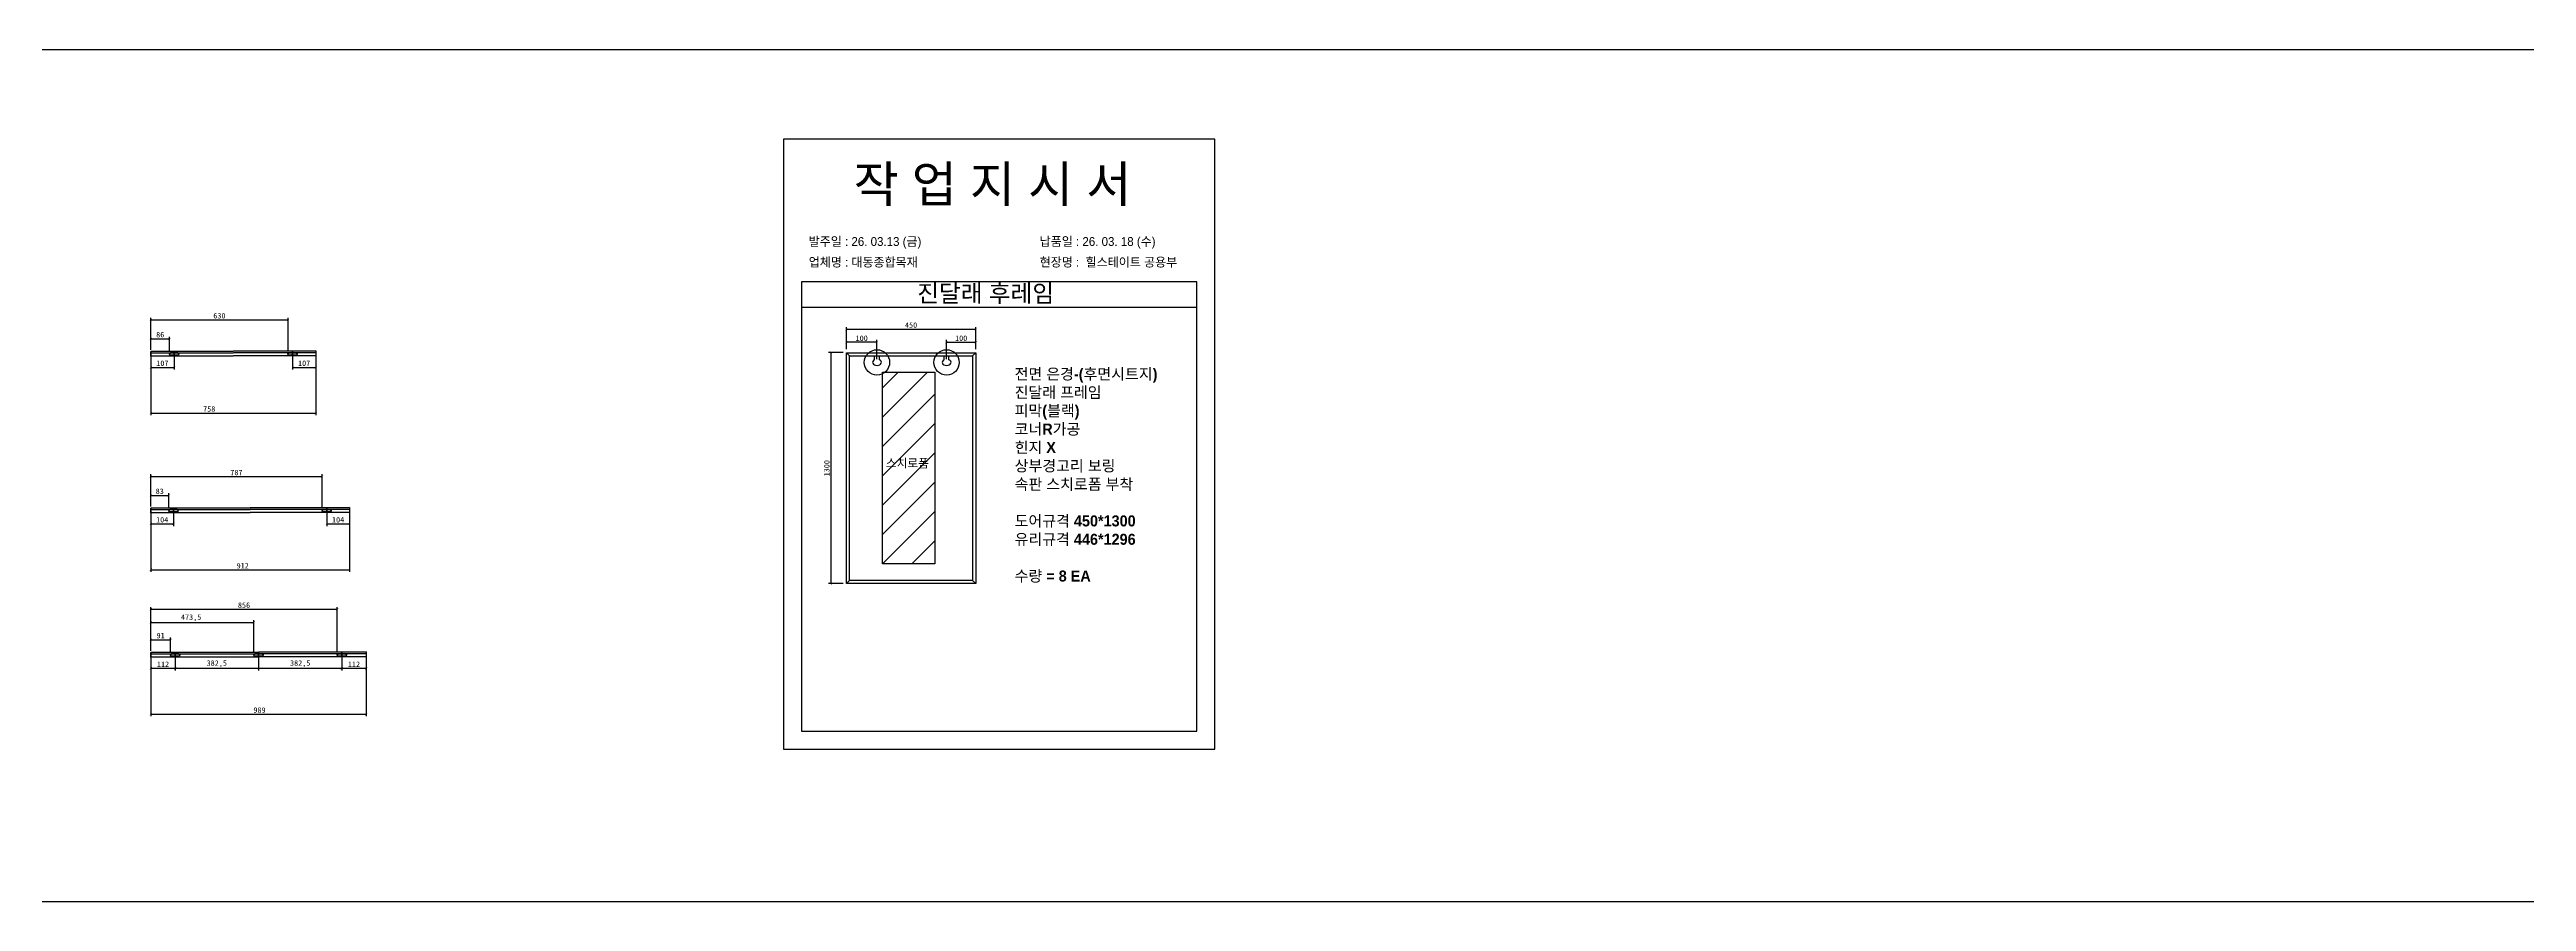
# Model space of a CAD drawing. Header units: millimetres. Extents: x -44117 to 256353, y -2095463 to 65325.
# Drawn here: x 125802 to 137179, y -785627 to -781714 of the extents above; entities that cross this region are included whole.
import ezdxf

# ---------------------------------------------------------------- set-up
doc = ezdxf.new("R2010")
doc.units = ezdxf.units.MM
doc.header["$LTSCALE"] = 10
doc.layers.add('1', color=2, linetype='Continuous', lineweight=40)
doc.styles.add('MtX_Gulim', font='')
doc.styles.get('MtX_Gulim').set_extended_font_data('Gulim', bold=True)
doc.dimstyles.new('ISO-25', dxfattribs={"dimtxt": 2.5, "dimasz": 2.5, "dimexe": 1, "dimexo": 1, "dimtad": 1, "dimtxsty": 'Standard', "dimblk": 'ARCHTICK', "dimcen": 2.5, "dimadec": 0, "dimazin": 0, "dimtfac": 1, "dimtmove": 0, "dimatfit": 3, "dimfxl": 0, "dimarcsym": 0})

# ---------------------------------------------------------------- blocks, each defined once
blk = doc.blocks.new('_ArchTick')
at = {"color": 0, "linetype": 'ByBlock', "const_width": 0.15}
blk.add_lwpolyline([(-0.5, -0.5), (0.5, 0.5)], dxfattribs=at)
blk = doc.blocks.new('*D5149')
at = {"color": 0, "lineweight": -2}
for p, q in [((129462, -783091), (129462, -782989)), ((129462, -782999), (130056, -782999)), ((130056, -783091), (130056, -782989))]:
    blk.add_line(p, q, dxfattribs=at)
at = {"layer": 'Defpoints', "color": 0}
for p in [(130056, -782999), (129462, -783106), (130056, -783106)]:
    blk.add_point(p, dxfattribs=at)
at = {"color": 0, "lineweight": -2, "xscale": 10, "yscale": 10, "zscale": 10, "rotation": 180}
blk.add_blockref('_ArchTick', (129462, -782999), dxfattribs=at)
at = {"color": 0, "lineweight": -2, "xscale": 10, "yscale": 10, "zscale": 10}
blk.add_blockref('_ArchTick', (130056, -782999), dxfattribs=at)
at = {"color": 0, "insert": (129759, -782980), "char_height": 25, "attachment_point": 5}
blk.add_mtext('450', dxfattribs=at)
blk = doc.blocks.new('*D5150')
at = {"color": 0, "lineweight": -2}
for p, q in [((129447, -783106), (129380, -783106)), ((129390, -783106), (129390, -784167)), ((129447, -784167), (129380, -784167))]:
    blk.add_line(p, q, dxfattribs=at)
at = {"layer": 'Defpoints', "color": 0}
for p in [(129462, -783106), (129390, -784167), (129462, -784167)]:
    blk.add_point(p, dxfattribs=at)
at = {"color": 0, "lineweight": -2, "xscale": 10, "yscale": 10, "zscale": 10}
for p, rotation in [((129390, -783106), 90), ((129390, -784167), 270)]:
    blk.add_blockref('_ArchTick', p, dxfattribs=dict(at, rotation=rotation))
at = {"color": 0, "insert": (129372, -783637), "char_height": 25, "attachment_point": 5, "rotation": 90}
blk.add_mtext('1300', dxfattribs=at)
blk = doc.blocks.new('*D5151')
at = {"color": 0, "lineweight": -2}
for p, q in [((129462, -783091), (129462, -783048)), ((129602, -783058), (129462, -783058)), ((129602, -783136), (129602, -783048))]:
    blk.add_line(p, q, dxfattribs=at)
at = {"layer": 'Defpoints', "color": 0}
for p in [(129462, -783058), (129462, -783106), (129602, -783151)]:
    blk.add_point(p, dxfattribs=at)
at = {"color": 0, "lineweight": -2, "xscale": 10, "yscale": 10, "zscale": 10, "rotation": 180}
blk.add_blockref('_ArchTick', (129462, -783058), dxfattribs=at)
at = {"color": 0, "lineweight": -2, "xscale": 10, "yscale": 10, "zscale": 10}
blk.add_blockref('_ArchTick', (129602, -783058), dxfattribs=at)
at = {"color": 0, "insert": (129532, -783040), "char_height": 25, "attachment_point": 5}
blk.add_mtext('100', dxfattribs=at)
blk = doc.blocks.new('*D5152')
at = {"color": 0, "lineweight": -2}
for p, q in [((129922, -783136), (129922, -783048)), ((129922, -783058), (130056, -783058)), ((130056, -783091), (130056, -783048))]:
    blk.add_line(p, q, dxfattribs=at)
at = {"layer": 'Defpoints', "color": 0}
for p in [(130056, -783058), (129922, -783151), (130056, -783106)]:
    blk.add_point(p, dxfattribs=at)
at = {"color": 0, "lineweight": -2, "xscale": 10, "yscale": 10, "zscale": 10, "rotation": 180}
blk.add_blockref('_ArchTick', (129922, -783058), dxfattribs=at)
at = {"color": 0, "lineweight": -2, "xscale": 10, "yscale": 10, "zscale": 10}
blk.add_blockref('_ArchTick', (130056, -783058), dxfattribs=at)
at = {"color": 0, "insert": (129989, -783040), "char_height": 25, "attachment_point": 5}
blk.add_mtext('100', dxfattribs=at)
blk = doc.blocks.new('*D5201')
at = {"color": 0, "lineweight": -2}
for p, q in [((126267, -784499), (126267, -784566)), ((126267, -784556), (126379, -784556)), ((126379, -784505), (126379, -784566))]:
    blk.add_line(p, q, dxfattribs=at)
at = {"layer": 'Defpoints', "color": 0}
for p in [(126267, -784484), (126379, -784490), (126379, -784556)]:
    blk.add_point(p, dxfattribs=at)
at = {"color": 0, "lineweight": -2, "xscale": 10, "yscale": 10, "zscale": 10, "rotation": 180}
blk.add_blockref('_ArchTick', (126267, -784556), dxfattribs=at)
at = {"color": 0, "lineweight": -2, "xscale": 10, "yscale": 10, "zscale": 10}
blk.add_blockref('_ArchTick', (126379, -784556), dxfattribs=at)
at = {"color": 0, "insert": (126323, -784537), "char_height": 25, "attachment_point": 5}
blk.add_mtext('112', dxfattribs=at)
blk = doc.blocks.new('*D5202')
at = {"color": 0, "lineweight": -2}
for p, q in [((126267, -784499), (126267, -784776)), ((127256, -784517), (127256, -784776)), ((126267, -784766), (127256, -784766))]:
    blk.add_line(p, q, dxfattribs=at)
at = {"layer": 'Defpoints', "color": 0}
for p in [(126267, -784484), (127256, -784502), (127256, -784766)]:
    blk.add_point(p, dxfattribs=at)
at = {"color": 0, "lineweight": -2, "xscale": 10, "yscale": 10, "zscale": 10, "rotation": 180}
blk.add_blockref('_ArchTick', (126267, -784766), dxfattribs=at)
at = {"color": 0, "lineweight": -2, "xscale": 10, "yscale": 10, "zscale": 10}
blk.add_blockref('_ArchTick', (127256, -784766), dxfattribs=at)
at = {"color": 0, "insert": (126766, -784748), "char_height": 25, "attachment_point": 5}
blk.add_mtext('989', dxfattribs=at)
blk = doc.blocks.new('*D5203')
at = {"color": 0, "lineweight": -2}
for p, q in [((127144, -784505), (127144, -784566)), ((127144, -784556), (127256, -784556)), ((127256, -784503), (127256, -784566))]:
    blk.add_line(p, q, dxfattribs=at)
at = {"layer": 'Defpoints', "color": 0}
for p in [(127144, -784490), (127256, -784488), (127256, -784556)]:
    blk.add_point(p, dxfattribs=at)
at = {"color": 0, "lineweight": -2, "xscale": 10, "yscale": 10, "zscale": 10, "rotation": 180}
blk.add_blockref('_ArchTick', (127144, -784556), dxfattribs=at)
at = {"color": 0, "lineweight": -2, "xscale": 10, "yscale": 10, "zscale": 10}
blk.add_blockref('_ArchTick', (127256, -784556), dxfattribs=at)
at = {"color": 0, "insert": (127200, -784537), "char_height": 25, "attachment_point": 5}
blk.add_mtext('112', dxfattribs=at)
blk = doc.blocks.new('*D5204')
at = {"color": 0, "lineweight": -2}
for p, q in [((126267, -784476), (126267, -784415)), ((126267, -784425), (126358, -784425)), ((126358, -784480), (126358, -784415))]:
    blk.add_line(p, q, dxfattribs=at)
at = {"layer": 'Defpoints', "color": 0}
for p in [(126358, -784425), (126267, -784491), (126358, -784495)]:
    blk.add_point(p, dxfattribs=at)
at = {"color": 0, "lineweight": -2, "xscale": 10, "yscale": 10, "zscale": 10, "rotation": 180}
blk.add_blockref('_ArchTick', (126267, -784425), dxfattribs=at)
at = {"color": 0, "lineweight": -2, "xscale": 10, "yscale": 10, "zscale": 10}
blk.add_blockref('_ArchTick', (126358, -784425), dxfattribs=at)
at = {"color": 0, "insert": (126312, -784406), "char_height": 25, "attachment_point": 5}
blk.add_mtext('91', dxfattribs=at)
blk = doc.blocks.new('*D5205')
at = {"color": 0, "lineweight": -2}
for p, q in [((126267, -784476), (126267, -784275)), ((126267, -784285), (127123, -784285)), ((127123, -784480), (127123, -784275))]:
    blk.add_line(p, q, dxfattribs=at)
at = {"layer": 'Defpoints', "color": 0}
for p in [(127123, -784285), (126267, -784491), (127123, -784495)]:
    blk.add_point(p, dxfattribs=at)
at = {"color": 0, "lineweight": -2, "xscale": 10, "yscale": 10, "zscale": 10, "rotation": 180}
blk.add_blockref('_ArchTick', (126267, -784285), dxfattribs=at)
at = {"color": 0, "lineweight": -2, "xscale": 10, "yscale": 10, "zscale": 10}
blk.add_blockref('_ArchTick', (127123, -784285), dxfattribs=at)
at = {"color": 0, "insert": (126695, -784266), "char_height": 25, "attachment_point": 5}
blk.add_mtext('856', dxfattribs=at)
blk = doc.blocks.new('*D5206')
at = {"color": 0, "lineweight": -2}
for p, q in [((126267, -783836), (126267, -783903)), ((126371, -783842), (126371, -783903)), ((126267, -783893), (126371, -783893))]:
    blk.add_line(p, q, dxfattribs=at)
at = {"layer": 'Defpoints', "color": 0}
for p in [(126267, -783821), (126371, -783827), (126371, -783893)]:
    blk.add_point(p, dxfattribs=at)
at = {"color": 0, "lineweight": -2, "xscale": 10, "yscale": 10, "zscale": 10, "rotation": 180}
blk.add_blockref('_ArchTick', (126267, -783893), dxfattribs=at)
at = {"color": 0, "lineweight": -2, "xscale": 10, "yscale": 10, "zscale": 10}
blk.add_blockref('_ArchTick', (126371, -783893), dxfattribs=at)
at = {"color": 0, "insert": (126319, -783874), "char_height": 25, "attachment_point": 5}
blk.add_mtext('104', dxfattribs=at)
blk = doc.blocks.new('*D5207')
at = {"color": 0, "lineweight": -2}
for p, q in [((126267, -783836), (126267, -784113)), ((127179, -783854), (127179, -784113)), ((126267, -784103), (127179, -784103))]:
    blk.add_line(p, q, dxfattribs=at)
at = {"layer": 'Defpoints', "color": 0}
for p in [(126267, -783821), (127179, -783839), (127179, -784103)]:
    blk.add_point(p, dxfattribs=at)
at = {"color": 0, "lineweight": -2, "xscale": 10, "yscale": 10, "zscale": 10, "rotation": 180}
blk.add_blockref('_ArchTick', (126267, -784103), dxfattribs=at)
at = {"color": 0, "lineweight": -2, "xscale": 10, "yscale": 10, "zscale": 10}
blk.add_blockref('_ArchTick', (127179, -784103), dxfattribs=at)
at = {"color": 0, "insert": (126689, -784085), "char_height": 25, "attachment_point": 5}
blk.add_mtext('912', dxfattribs=at)
blk = doc.blocks.new('*D5208')
at = {"color": 0, "lineweight": -2}
for p, q in [((127075, -783842), (127075, -783903)), ((127179, -783840), (127179, -783903)), ((127075, -783893), (127179, -783893))]:
    blk.add_line(p, q, dxfattribs=at)
at = {"layer": 'Defpoints', "color": 0}
for p in [(127075, -783827), (127179, -783825), (127179, -783893)]:
    blk.add_point(p, dxfattribs=at)
at = {"color": 0, "lineweight": -2, "xscale": 10, "yscale": 10, "zscale": 10, "rotation": 180}
blk.add_blockref('_ArchTick', (127075, -783893), dxfattribs=at)
at = {"color": 0, "lineweight": -2, "xscale": 10, "yscale": 10, "zscale": 10}
blk.add_blockref('_ArchTick', (127179, -783893), dxfattribs=at)
at = {"color": 0, "insert": (127127, -783874), "char_height": 25, "attachment_point": 5}
blk.add_mtext('104', dxfattribs=at)
blk = doc.blocks.new('*D5209')
at = {"color": 0, "lineweight": -2}
for p, q in [((126267, -783813), (126267, -783752)), ((126267, -783762), (126350, -783762)), ((126350, -783817), (126350, -783752))]:
    blk.add_line(p, q, dxfattribs=at)
at = {"layer": 'Defpoints', "color": 0}
for p in [(126350, -783762), (126267, -783828), (126350, -783832)]:
    blk.add_point(p, dxfattribs=at)
at = {"color": 0, "lineweight": -2, "xscale": 10, "yscale": 10, "zscale": 10, "rotation": 180}
blk.add_blockref('_ArchTick', (126267, -783762), dxfattribs=at)
at = {"color": 0, "lineweight": -2, "xscale": 10, "yscale": 10, "zscale": 10}
blk.add_blockref('_ArchTick', (126350, -783762), dxfattribs=at)
at = {"color": 0, "insert": (126308, -783743), "char_height": 25, "attachment_point": 5}
blk.add_mtext('83', dxfattribs=at)
blk = doc.blocks.new('*D5210')
at = {"color": 0, "lineweight": -2}
for p, q in [((126267, -783813), (126267, -783665)), ((126267, -783675), (127054, -783675)), ((127054, -783817), (127054, -783665))]:
    blk.add_line(p, q, dxfattribs=at)
at = {"layer": 'Defpoints', "color": 0}
for p in [(127054, -783675), (126267, -783828), (127054, -783832)]:
    blk.add_point(p, dxfattribs=at)
at = {"color": 0, "lineweight": -2, "xscale": 10, "yscale": 10, "zscale": 10, "rotation": 180}
blk.add_blockref('_ArchTick', (126267, -783675), dxfattribs=at)
at = {"color": 0, "lineweight": -2, "xscale": 10, "yscale": 10, "zscale": 10}
blk.add_blockref('_ArchTick', (127054, -783675), dxfattribs=at)
at = {"color": 0, "insert": (126660, -783657), "char_height": 25, "attachment_point": 5}
blk.add_mtext('787', dxfattribs=at)
blk = doc.blocks.new('*D5211')
at = {"color": 0, "lineweight": -2}
for p, q in [((126267, -783117), (126267, -783184)), ((126267, -783174), (126374, -783174)), ((126374, -783123), (126374, -783184))]:
    blk.add_line(p, q, dxfattribs=at)
at = {"layer": 'Defpoints', "color": 0}
for p in [(126267, -783102), (126374, -783108), (126374, -783174)]:
    blk.add_point(p, dxfattribs=at)
at = {"color": 0, "lineweight": -2, "xscale": 10, "yscale": 10, "zscale": 10, "rotation": 180}
blk.add_blockref('_ArchTick', (126267, -783174), dxfattribs=at)
at = {"color": 0, "lineweight": -2, "xscale": 10, "yscale": 10, "zscale": 10}
blk.add_blockref('_ArchTick', (126374, -783174), dxfattribs=at)
at = {"color": 0, "insert": (126320, -783155), "char_height": 25, "attachment_point": 5}
blk.add_mtext('107', dxfattribs=at)
blk = doc.blocks.new('*D5212')
at = {"color": 0, "lineweight": -2}
for p, q in [((126267, -783117), (126267, -783394)), ((127025, -783135), (127025, -783394)), ((126267, -783384), (127025, -783384))]:
    blk.add_line(p, q, dxfattribs=at)
at = {"layer": 'Defpoints', "color": 0}
for p in [(126267, -783102), (127025, -783120), (127025, -783384)]:
    blk.add_point(p, dxfattribs=at)
at = {"color": 0, "lineweight": -2, "xscale": 10, "yscale": 10, "zscale": 10, "rotation": 180}
blk.add_blockref('_ArchTick', (126267, -783384), dxfattribs=at)
at = {"color": 0, "lineweight": -2, "xscale": 10, "yscale": 10, "zscale": 10}
blk.add_blockref('_ArchTick', (127025, -783384), dxfattribs=at)
at = {"color": 0, "insert": (126535, -783365), "char_height": 25, "attachment_point": 5}
blk.add_mtext('758', dxfattribs=at)
blk = doc.blocks.new('*D5213')
at = {"color": 0, "lineweight": -2}
for p, q in [((126918, -783123), (126918, -783184)), ((126918, -783174), (127025, -783174)), ((127025, -783121), (127025, -783184))]:
    blk.add_line(p, q, dxfattribs=at)
at = {"layer": 'Defpoints', "color": 0}
for p in [(126918, -783108), (127025, -783106), (127025, -783174)]:
    blk.add_point(p, dxfattribs=at)
at = {"color": 0, "lineweight": -2, "xscale": 10, "yscale": 10, "zscale": 10, "rotation": 180}
blk.add_blockref('_ArchTick', (126918, -783174), dxfattribs=at)
at = {"color": 0, "lineweight": -2, "xscale": 10, "yscale": 10, "zscale": 10}
blk.add_blockref('_ArchTick', (127025, -783174), dxfattribs=at)
at = {"color": 0, "insert": (126971, -783155), "char_height": 25, "attachment_point": 5}
blk.add_mtext('107', dxfattribs=at)
blk = doc.blocks.new('*D5214')
at = {"color": 0, "lineweight": -2}
for p, q in [((126267, -783094), (126267, -783033)), ((126267, -783043), (126353, -783043)), ((126353, -783098), (126353, -783033))]:
    blk.add_line(p, q, dxfattribs=at)
at = {"layer": 'Defpoints', "color": 0}
for p in [(126353, -783043), (126267, -783109), (126353, -783113)]:
    blk.add_point(p, dxfattribs=at)
at = {"color": 0, "lineweight": -2, "xscale": 10, "yscale": 10, "zscale": 10, "rotation": 180}
blk.add_blockref('_ArchTick', (126267, -783043), dxfattribs=at)
at = {"color": 0, "lineweight": -2, "xscale": 10, "yscale": 10, "zscale": 10}
blk.add_blockref('_ArchTick', (126353, -783043), dxfattribs=at)
at = {"color": 0, "insert": (126310, -783024), "char_height": 25, "attachment_point": 5}
blk.add_mtext('86', dxfattribs=at)
blk = doc.blocks.new('*D5215')
at = {"color": 0, "lineweight": -2}
for p, q in [((126267, -783094), (126267, -782946)), ((126267, -782956), (126897, -782956)), ((126897, -783098), (126897, -782946))]:
    blk.add_line(p, q, dxfattribs=at)
at = {"layer": 'Defpoints', "color": 0}
for p in [(126897, -782956), (126267, -783109), (126897, -783113)]:
    blk.add_point(p, dxfattribs=at)
at = {"color": 0, "lineweight": -2, "xscale": 10, "yscale": 10, "zscale": 10, "rotation": 180}
blk.add_blockref('_ArchTick', (126267, -782956), dxfattribs=at)
at = {"color": 0, "lineweight": -2, "xscale": 10, "yscale": 10, "zscale": 10}
blk.add_blockref('_ArchTick', (126897, -782956), dxfattribs=at)
at = {"color": 0, "insert": (126582, -782937), "char_height": 25, "attachment_point": 5}
blk.add_mtext('630', dxfattribs=at)
blk = doc.blocks.new('*D5216')
at = {"color": 0, "lineweight": -2}
for p, q in [((126267, -784469), (126267, -784335)), ((126740, -784480), (126740, -784335)), ((126267, -784345), (126740, -784345))]:
    blk.add_line(p, q, dxfattribs=at)
at = {"layer": 'Defpoints', "color": 0}
for p in [(126740, -784345), (126267, -784484), (126740, -784495)]:
    blk.add_point(p, dxfattribs=at)
at = {"color": 0, "lineweight": -2, "xscale": 10, "yscale": 10, "zscale": 10, "rotation": 180}
blk.add_blockref('_ArchTick', (126267, -784345), dxfattribs=at)
at = {"color": 0, "lineweight": -2, "xscale": 10, "yscale": 10, "zscale": 10}
blk.add_blockref('_ArchTick', (126740, -784345), dxfattribs=at)
at = {"color": 0, "insert": (126452, -784324), "char_height": 25, "attachment_point": 5}
blk.add_mtext('473,5', dxfattribs=at)
blk = doc.blocks.new('*D5217')
at = {"color": 0, "lineweight": -2}
for p, q in [((126379, -784506), (126379, -784566)), ((126379, -784556), (126761, -784556)), ((126761, -784506), (126761, -784566))]:
    blk.add_line(p, q, dxfattribs=at)
at = {"layer": 'Defpoints', "color": 0}
for p in [(126379, -784491), (126761, -784491), (126761, -784556)]:
    blk.add_point(p, dxfattribs=at)
at = {"color": 0, "lineweight": -2, "xscale": 10, "yscale": 10, "zscale": 10, "rotation": 180}
blk.add_blockref('_ArchTick', (126379, -784556), dxfattribs=at)
at = {"color": 0, "lineweight": -2, "xscale": 10, "yscale": 10, "zscale": 10}
blk.add_blockref('_ArchTick', (126761, -784556), dxfattribs=at)
at = {"color": 0, "insert": (126570, -784535), "char_height": 25, "attachment_point": 5}
blk.add_mtext('382,5', dxfattribs=at)
blk = doc.blocks.new('*D5218')
at = {"color": 0, "lineweight": -2}
for p, q in [((126761, -784506), (126761, -784566)), ((126761, -784556), (127144, -784556)), ((127144, -784506), (127144, -784566))]:
    blk.add_line(p, q, dxfattribs=at)
at = {"layer": 'Defpoints', "color": 0}
for p in [(126761, -784491), (127144, -784491), (127144, -784556)]:
    blk.add_point(p, dxfattribs=at)
at = {"color": 0, "lineweight": -2, "xscale": 10, "yscale": 10, "zscale": 10, "rotation": 180}
blk.add_blockref('_ArchTick', (126761, -784556), dxfattribs=at)
at = {"color": 0, "lineweight": -2, "xscale": 10, "yscale": 10, "zscale": 10}
blk.add_blockref('_ArchTick', (127144, -784556), dxfattribs=at)
at = {"color": 0, "insert": (126953, -784535), "char_height": 25, "attachment_point": 5}
blk.add_mtext('382,5', dxfattribs=at)

msp = doc.modelspace()

# ---------------------------------------------------------------- hatches: boundary and pattern name
at = {"true_color": 0xf8d731}
h = msp.add_hatch(dxfattribs=at)
h.set_pattern_fill('ANSI31', color=40, scale=30)
h.set_pattern_definition([(45, (129627.3, -784076.54), (-67.352, 67.352), [])])
h.paths.add_polyline_path([(129627.30395, -784076.54107), (129868.31809, -784076.54107), (129868.31809, -783196.48909), (129627.30395, -783196.48909)])
h.paths.add_polyline_path([(129858.2299, -783646.3329), (129638.29005, -783646.3329), (129638.29005, -783583.06253), (129858.2299, -783583.06253)], flags=24)

# ---------------------------------------------------------------- linework, layer by layer
at = {"color": 1}
for p, q in [((104015.69829, -781714.372), (196284.84516, -781714.372)), ((104015.69829, -781714.372), (196284.84516, -781714.372)), ((104015.69829, -785626.56683), (196284.84516, -785626.56683)), ((104015.69829, -785626.56683), (196284.84516, -785626.56683))]:
    msp.add_line(p, q, dxfattribs=at)
for p, q in [((131071.58777, -782781.16453), (129256.08738, -782781.16453)), ((131071.58777, -782899.05417), (129256.08738, -782899.05417)), ((127024.94145, -783098.68596), (127024.94145, -783119.68596)), ((129476.10078, -783120.97009), (129461.61978, -783106.48909)), ((129590.71996, -783139.37244), (129590.71996, -783120.97009)), ((129613.21582, -783139.13747), (129613.21582, -783120.97009)), ((129910.5477, -783139.37244), (129910.5477, -783120.97009)), ((129933.04356, -783139.13747), (129933.04356, -783120.97009)), ((130041.16171, -783120.97009), (130055.64272, -783106.48909)), ((127178.94145, -783817.88241), (127178.94145, -783838.88241)), ((129476.10078, -784152.06007), (129461.61978, -784166.54107)), ((130041.16171, -784152.06007), (130055.64272, -784166.54107)), ((127255.94145, -784480.89164), (127255.94145, -784501.89164))]:
    msp.add_line(p, q)
for points in [[(129173.56463, -784927.73471), (131154.11051, -784927.73471), (131154.11051, -782126.67697), (129173.56463, -782126.67697)], [(129461.61978, -783106.48909), (130055.64272, -783106.48909), (130055.64272, -784166.54107), (129461.61978, -784166.54107)], [(129476.10078, -783120.97009), (130041.16171, -783120.97009), (130041.16171, -784152.06007), (129476.10078, -784152.06007)]]:
    msp.add_lwpolyline(points, close=True)
msp.add_lwpolyline([(129256.08738, -782781.16453), (129256.08738, -784845.21197), (131071.58777, -784845.21197), (131071.58777, -782781.16453)])
at = {"color": 40, "true_color": 0xf8d731}
msp.add_lwpolyline([(129627.30395, -783196.48909), (129868.31809, -783196.48909), (129868.31809, -784076.54107), (129627.30395, -784076.54107)], close=True, dxfattribs=at)
at = {"color": 1}
for centre in [(129602.22845, -783151.04558), (129922.05619, -783151.04558)]:
    msp.add_circle(centre, 58.15177, dxfattribs=at)
for centre in [(129602.22845, -783151.04558), (129922.05619, -783151.04558)]:
    msp.add_ellipse(centre, major_axis=(-20.51184, 0), ratio=0.6875, start_param=5.3080616208, end_param=10.4302853938)
at = {"layer": '1'}
for p, q in [((127024.94145, -783098.68596), (126266.94145, -783101.68596)), ((126266.94145, -783101.68596), (126266.94145, -783122.68596)), ((126266.94145, -783108.98596), (127024.94145, -783105.98596)), ((126266.94145, -783122.68596), (127024.94145, -783119.68596)), ((126358.19145, -783107.83596), (126389.69145, -783107.83596)), ((126389.69145, -783118.33596), (126358.19145, -783118.33596)), ((126373.94145, -783098.68596), (126373.94145, -783119.68596)), ((126902.18749, -783107.83596), (126933.68749, -783107.83596)), ((126933.68749, -783118.33596), (126902.18749, -783118.33596)), ((126917.93749, -783098.68596), (126917.93749, -783119.68596)), ((127178.94145, -783817.88241), (126266.94145, -783820.88241)), ((126266.94145, -783820.88241), (126266.94145, -783841.88241)), ((126266.94145, -783828.18241), (127178.94145, -783825.18241)), ((126266.94145, -783841.88241), (127178.94145, -783838.88241)), ((126355.19145, -783827.03241), (126386.69145, -783827.03241)), ((126386.69145, -783837.53241), (126355.19145, -783837.53241)), ((126370.94145, -783817.88241), (126370.94145, -783838.88241)), ((127059.18749, -783827.03241), (127090.68749, -783827.03241)), ((127090.68749, -783837.53241), (127059.18749, -783837.53241)), ((127074.93749, -783817.88241), (127074.93749, -783838.88241)), ((127255.94145, -784480.89164), (126266.94145, -784483.89164)), ((126266.94145, -784483.89164), (126266.94145, -784504.89164)), ((126266.94145, -784491.19164), (127255.94145, -784488.19164)), ((126266.94145, -784504.89164), (127255.94145, -784501.89164)), ((126363.19145, -784490.04164), (126394.69145, -784490.04164)), ((126394.69145, -784500.54164), (126363.19145, -784500.54164)), ((126378.94145, -784480.89164), (126378.94145, -784501.89164)), ((126745.69145, -784490.04164), (126777.19145, -784490.04164)), ((126777.19145, -784500.54164), (126745.69145, -784500.54164)), ((126761.44145, -784480.89164), (126761.44145, -784501.89164)), ((127128.18749, -784490.04164), (127159.68749, -784490.04164)), ((127159.68749, -784500.54164), (127128.18749, -784500.54164)), ((127143.93749, -784480.89164), (127143.93749, -784501.89164))]:
    msp.add_line(p, q, dxfattribs=at)
for centre, start, end in [((126358.19145, -783113.08596), 90, 270), ((126389.69145, -783113.08596), 270, 90), ((126902.18749, -783113.08596), 90, 270), ((126933.68749, -783113.08596), 270, 90), ((126355.19145, -783832.28241), 90, 270), ((126386.69145, -783832.28241), 270, 90), ((127059.18749, -783832.28241), 90, 270), ((127090.68749, -783832.28241), 270, 90), ((126363.19145, -784495.29164), 90, 270), ((126394.69145, -784495.29164), 270, 90), ((126745.69145, -784495.29164), 90, 270), ((126777.19145, -784495.29164), 270, 90), ((127128.18749, -784495.29164), 90, 270), ((127159.68749, -784495.29164), 270, 90)]:
    msp.add_arc(centre, 5.25, start, end, dxfattribs=at)

# ---------------------------------------------------------------- texts
at = {"linetype": 'Continuous', "style": 'MtX_Gulim'}
msp.add_text('스치로폼', height=39.271262, dxfattribs=at).set_placement((129643.32882, -783633.91777))
at = {"attachment_point": 1}
for s, width, gutter_width, heights, insert, char_height in [('{\\fGulim|b0|i0|c129|p50;작 업 지 시 서}', 3898.9872873, 14.7362, [-183.72574], (129495.17534, -782249.47377), 165.0454901), ('\\pt11;{\\fGulim|b0|i0|c129|p50;발주일 : 26. 03.13 (금)}', 3898.9872873, 14.7362, [40.67678], (129288.62167, -782575.69847), 40.4361451), ('{\\fGulim|b0|i0|c129|p50;납품일 : 26. 03. 18 (수)}', 3898.9872873, 14.7362, [41.36774], (130349.60244, -782575.69847), 40.4361451), ('{\\fGulim|b0|i0|c129|p50;업체명 : 대동종합목재}', 3898.9872873, 14.7362, [42.57324], (129288.62167, -782670.78374), 40.4361451), ('{\\fGulim|b0|i0|c129|p50;현장명 :  힐스테이트 공용부}', 3898.9872873, 14.7362, [45.12049], (130349.60244, -782670.78374), 40.4361451), ('{\\fGulim|b0|i0|c129|p50;진달래 후레임}', 1882.7812357, 7.11596, [-88.82541], (129787.01044, -782793.87948), 79.6987856), ('{\\f굴림|b1|i0|c129|p50;전면 은경-(후면시트지)\\P진달래 프레임\\P피막(블랙)\\P코너R가공\\P힌지 X        \\P상부경고리 보링\\P속판 스치로폼 부착\\P\\P도어규격 450*1300\\P\\C1;유리규격 446*1296\\P\\C256;\\P수량 = 8 EA}', 15300.3567757, 196.77614, [-1011.85774], (130234.6083, -783178.93255), 50.59958)]:
    msp.add_mtext_dynamic_manual_height_columns(s, width=width, gutter_width=gutter_width, heights=heights, dxfattribs=dict(at, insert=insert, char_height=char_height))

# ---------------------------------------------------------------- dimensions: what is measured, and where the dimension line sits
for base, p1, p2, picture, middle in [((126896.93755, -782956.17367), (126266.94145, -783108.98596), (126896.93755, -783113.06088), '*D5215', (126581.9395, -782937.42367)), ((126352.94145, -783042.55807), (126266.94145, -783108.98596), (126352.94145, -783113.08596), '*D5214', (126309.94145, -783023.80807)), ((126373.94145, -783173.74958), (126266.94145, -783101.68596), (126373.94145, -783107.83596), '*D5211', (126320.44145, -783154.99958)), ((127024.94145, -783173.6639), (126917.93749, -783107.83596), (127024.94145, -783105.98596), '*D5213', (126971.43947, -783154.9139)), ((127053.93755, -783675.37012), (126266.94145, -783828.18241), (127053.93755, -783832.25733), '*D5210', (126660.4395, -783656.62012)), ((126349.94145, -783761.75453), (126266.94145, -783828.18241), (126349.94145, -783832.28241), '*D5209', (126308.44145, -783743.00453)), ((126370.94145, -783892.94604), (126266.94145, -783820.88241), (126370.94145, -783827.03241), '*D5206', (126318.94145, -783874.19604)), ((127178.94145, -783892.86036), (127074.93749, -783827.03241), (127178.94145, -783825.18241), '*D5208', (127126.93947, -783874.11036)), ((126357.94145, -784424.76376), (126266.94145, -784491.19164), (126357.94145, -784495.29164), '*D5204', (126312.44145, -784406.01376)), ((126378.94145, -784555.95527), (126266.94145, -784483.89164), (126378.94145, -784490.04164), '*D5201', (126322.94145, -784537.20527)), ((126761.44145, -784555.95527), (126378.94145, -784491.39164), (126761.44145, -784491.39164), '*D5217', (126570.19145, -784535.12193)), ((127143.93749, -784555.95527), (126761.44145, -784491.39164), (127143.93749, -784491.39164), '*D5218', (126952.68947, -784535.12193)), ((127255.94145, -784555.86959), (127143.93749, -784490.04164), (127255.94145, -784488.19164), '*D5203', (127199.93947, -784537.11959))]:
    dim = msp.add_linear_dim(base=base, p1=p1, p2=p2, dimstyle='ISO-25', override={"dimscale": 10, "dimasz": 1, "dimexo": 1.5})
    dim.commit()
    dim.dimension.update_dxf_attribs({"geometry": picture, "text_midpoint": middle})
dim = msp.add_linear_dim(base=(130055.64272, -782998.97577), p1=(129461.61978, -783106.48909), p2=(130055.64272, -783106.48909), text='450', dimstyle='ISO-25', override={"dimscale": 10, "dimasz": 1, "dimexo": 1.5, "dimtxsty": 'Standard'})
dim.commit()
dim.dimension.update_dxf_attribs({"geometry": '*D5149', "text_midpoint": (129758.63125, -782998.97577), "dimtype": 160})
for base, p1, p2, picture, middle in [((129461.61978, -783058.4596), (129602.22845, -783151.04558), (129461.61978, -783106.48909), '*D5151', (129531.92411, -783039.7096)), ((130055.64272, -783058.4596), (129922.05619, -783151.04558), (130055.64272, -783106.48909), '*D5152', (129988.84945, -783039.7096))]:
    dim = msp.add_linear_dim(base=base, p1=p1, p2=p2, text='100', dimstyle='ISO-25', override={"dimscale": 10, "dimasz": 1, "dimexo": 1.5, "dimtxsty": 'Standard'})
    dim.commit()
    dim.dimension.update_dxf_attribs({"geometry": picture, "text_midpoint": middle})
for base, p1, p2, picture, middle in [((127024.94145, -783384.06437), (126266.94145, -783101.68596), (127024.94145, -783119.68596), '*D5212', (126534.99716, -783384.06437)), ((127178.94145, -784103.26082), (126266.94145, -783820.88241), (127178.94145, -783838.88241), '*D5207', (126688.99716, -784103.26082)), ((127122.93755, -784284.93599), (126266.94145, -784491.19164), (127122.93755, -784495.26656), '*D5205', (126694.9395, -784284.93599)), ((126740.44145, -784344.54217), (126266.94145, -784483.89164), (126740.44145, -784495.29164), '*D5216', (126451.60811, -784344.54217)), ((127255.94145, -784766.27006), (126266.94145, -784483.89164), (127255.94145, -784501.89164), '*D5202', (126765.99716, -784766.27006))]:
    dim = msp.add_linear_dim(base=base, p1=p1, p2=p2, dimstyle='ISO-25', override={"dimscale": 10, "dimasz": 1, "dimexo": 1.5})
    dim.commit()
    dim.dimension.update_dxf_attribs({"geometry": picture, "text_midpoint": middle, "dimtype": 160})
dim = msp.add_linear_dim(base=(129390.31874, -784166.54107), p1=(129461.61978, -783106.48909), p2=(129461.61978, -784166.54107), angle=90, text='1300', dimstyle='ISO-25', override={"dimscale": 10, "dimasz": 1, "dimexo": 1.5, "dimtxsty": 'Standard'})
dim.commit()
dim.dimension.update_dxf_attribs({"geometry": '*D5150', "text_midpoint": (129371.56874, -783636.51508)})

doc.saveas('drawing.dxf')
